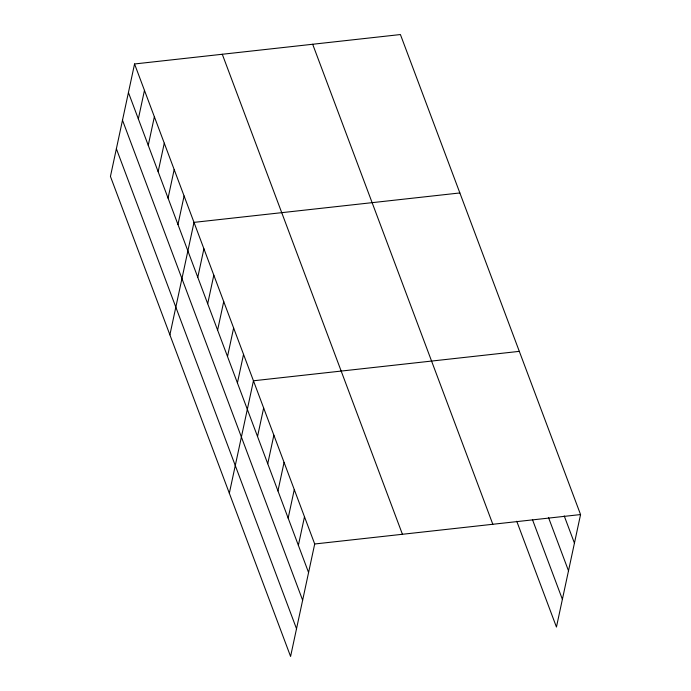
<?xml version="1.0" encoding="UTF-8"?>
<svg xmlns="http://www.w3.org/2000/svg" width="691" height="691" viewBox="0 0 691 691"><rect width="100%" height="100%" fill="white"/><g stroke="black" fill="none" stroke-linecap="round" stroke-linejoin="round"><path stroke-width="1.04" d="M134.555 63.969L110.439 176.438L290.583 656.45L314.699 543.99L134.555 63.969L400.417 34.55L580.561 514.562L556.445 627.031L516.747 521.247M138.338 118.921L144.462 90.374M148.245 145.326L154.369 116.77M158.153 171.722L164.277 143.175M168.06 198.127L174.184 169.571M177.967 224.523L184.091 195.976M169.891 334.841L193.998 222.372L459.861 192.953M197.781 277.333L203.905 248.777M207.697 303.729L213.813 275.173M217.605 330.134L223.72 301.578M227.512 356.53L233.627 327.983M237.419 382.935L243.543 354.379M229.334 493.244L253.45 380.784L519.312 351.356M257.536 436.531L263.651 407.984M267.745 463.739L273.861 435.183M277.946 490.938L284.07 462.383M288.156 518.138L294.28 489.582M298.365 545.337L304.489 516.782M314.699 543.99L580.561 514.562M564.227 515.918L574.437 543.117M548.464 517.412L568.503 570.809M532.519 519.753L562.388 599.339M312.678 44.259L492.821 524.27M222.286 54.261L402.43 534.281M128.431 92.525L308.575 572.537M122.497 120.217L302.641 600.229M116.373 148.746L296.525 628.758"/></g></svg>
